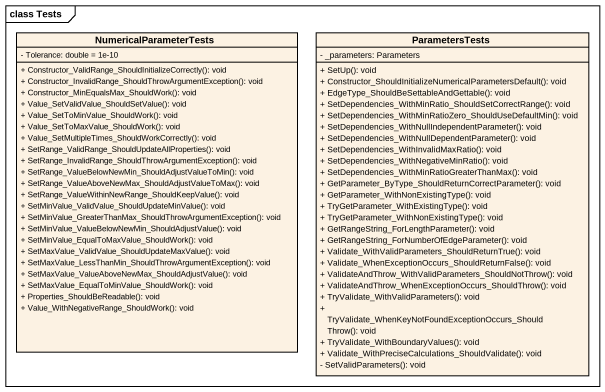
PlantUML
@startuml
mainframe class Tests
hide circle
hide empty members
skinparam classAttributeIconSize 0
class NumericalParameterTests {
  - Tolerance: double = 1e-10
  + Constructor_ValidRange_ShouldInitializeCorrectly(): void
  + Constructor_InvalidRange_ShouldThrowArgumentException(): void
  + Constructor_MinEqualsMax_ShouldWork(): void
  + Value_SetValidValue_ShouldSetValue(): void
  + Value_SetToMinValue_ShouldWork(): void
  + Value_SetToMaxValue_ShouldWork(): void
  + Value_SetMultipleTimes_ShouldWorkCorrectly(): void
  + SetRange_ValidRange_ShouldUpdateAllProperties(): void
  + SetRange_InvalidRange_ShouldThrowArgumentException(): void
  + SetRange_ValueBelowNewMin_ShouldAdjustValueToMin(): void
  + SetRange_ValueAboveNewMax_ShouldAdjustValueToMax(): void
  + SetRange_ValueWithinNewRange_ShouldKeepValue(): void
  + SetMinValue_ValidValue_ShouldUpdateMinValue(): void
  + SetMinValue_GreaterThanMax_ShouldThrowArgumentException(): void
  + SetMinValue_ValueBelowNewMin_ShouldAdjustValue(): void
  + SetMinValue_EqualToMaxValue_ShouldWork(): void
  + SetMaxValue_ValidValue_ShouldUpdateMaxValue(): void
  + SetMaxValue_LessThanMin_ShouldThrowArgumentException(): void
  + SetMaxValue_ValueAboveNewMax_ShouldAdjustValue(): void
  + SetMaxValue_EqualToMinValue_ShouldWork(): void
  + Properties_ShouldBeReadable(): void
  + Value_WithNegativeRange_ShouldWork(): void
}
class ParametersTests {
  - _parameters: Parameters
  + SetUp(): void
  + Constructor_ShouldInitializeNumericalParametersDefault(): void
  + EdgeType_ShouldBeSettableAndGettable(): void
  + SetDependencies_WithMinRatio_ShouldSetCorrectRange(): void
  + SetDependencies_WithMinRatioZero_ShouldUseDefaultMin(): void
  + SetDependencies_WithNullIndependentParameter(): void
  + SetDependencies_WithNullDependentParameter(): void
  + SetDependencies_WithInvalidMaxRatio(): void
  + SetDependencies_WithNegativeMinRatio(): void
  + SetDependencies_WithMinRatioGreaterThanMax(): void
  + GetParameter_ByType_ShouldReturnCorrectParameter(): void
  + GetParameter_WithNonExistingType(): void
  + TryGetParameter_WithExistingType(): void
  + TryGetParameter_WithNonExistingType(): void
  + GetRangeString_ForLengthParameter(): void
  + GetRangeString_ForNumberOfEdgeParameter(): void
  + Validate_WithValidParameters_ShouldReturnTrue(): void
  + Validate_WhenExceptionOccurs_ShouldReturnFalse(): void
  + ValidateAndThrow_WithValidParameters_ShouldNotThrow(): void
  + ValidateAndThrow_WhenExceptionOccurs_ShouldThrow(): void
  + TryValidate_WithValidParameters(): void
  + TryValidate_WhenKeyNotFoundExceptionOccurs_ShouldThrow(): void
  + TryValidate_WithBoundaryValues(): void
  + Validate_WithPreciseCalculations_ShouldValidate(): void
  - SetValidParameters(): void
}
@enduml
